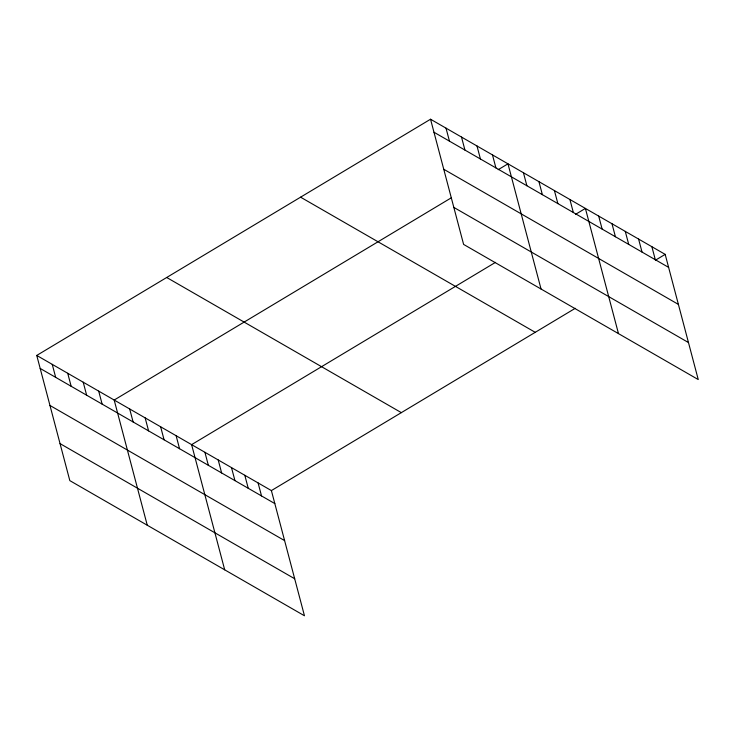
<?xml version="1.0" encoding="UTF-8"?>
<svg xmlns="http://www.w3.org/2000/svg" width="735" height="735" viewBox="0 0 735 735"><rect width="100%" height="100%" fill="white"/><g stroke="black" fill="none" stroke-linecap="round" stroke-linejoin="round"><path stroke-width="1.1" d="M36.75 355.437L271.39 490.585L304.465 615.774L69.825 480.626L36.75 355.437L430.535 119.226L665.175 254.374L698.25 379.563L463.61 244.415L430.535 119.226M451.299 197.816L114.182 400.042L147.257 525.222M498.192 169.684L507.968 163.831L541.043 289.011M495.509 262.349L191.614 444.638L224.689 569.818M575.624 214.289L585.4 208.428L618.475 333.607M271.39 490.585L575.284 308.296M655.399 260.236L665.175 254.374M433.972 132.236L668.611 267.384M443.747 169.252L678.396 304.4M453.826 207.399L688.465 342.547M300.587 197.182L535.227 332.321M166.698 277.49L401.338 412.638M40.186 368.446L274.826 503.594M49.971 405.463L284.61 540.611M60.04 443.609L294.689 578.757M651.881 246.721L655.317 259.731M638.586 239.059L642.022 252.068M625.283 231.396L628.719 244.406M611.989 223.743L615.425 236.753M598.694 216.081L602.13 229.09M569.91 199.507L573.346 212.516M554.42 190.585L557.865 203.595M538.939 181.664L542.375 194.674M523.449 172.743L526.885 185.753M492.478 154.91L495.914 167.92M476.997 145.989L480.433 158.999M461.506 137.068L464.943 150.078M446.016 128.147L449.462 141.157M258.095 482.932L261.531 495.941M244.801 475.269L248.237 488.279M231.497 467.607L234.943 480.616M218.203 459.954L221.639 472.963M204.909 452.291L208.345 465.301M176.124 435.717L179.56 448.727M160.643 426.796L164.08 439.806M145.153 417.875L148.589 430.885M129.672 408.954L133.108 421.963M98.692 391.121L102.128 404.131M83.211 382.2L86.647 395.209M67.721 373.279L71.157 386.288M52.24 364.358L55.676 377.367"/></g></svg>
